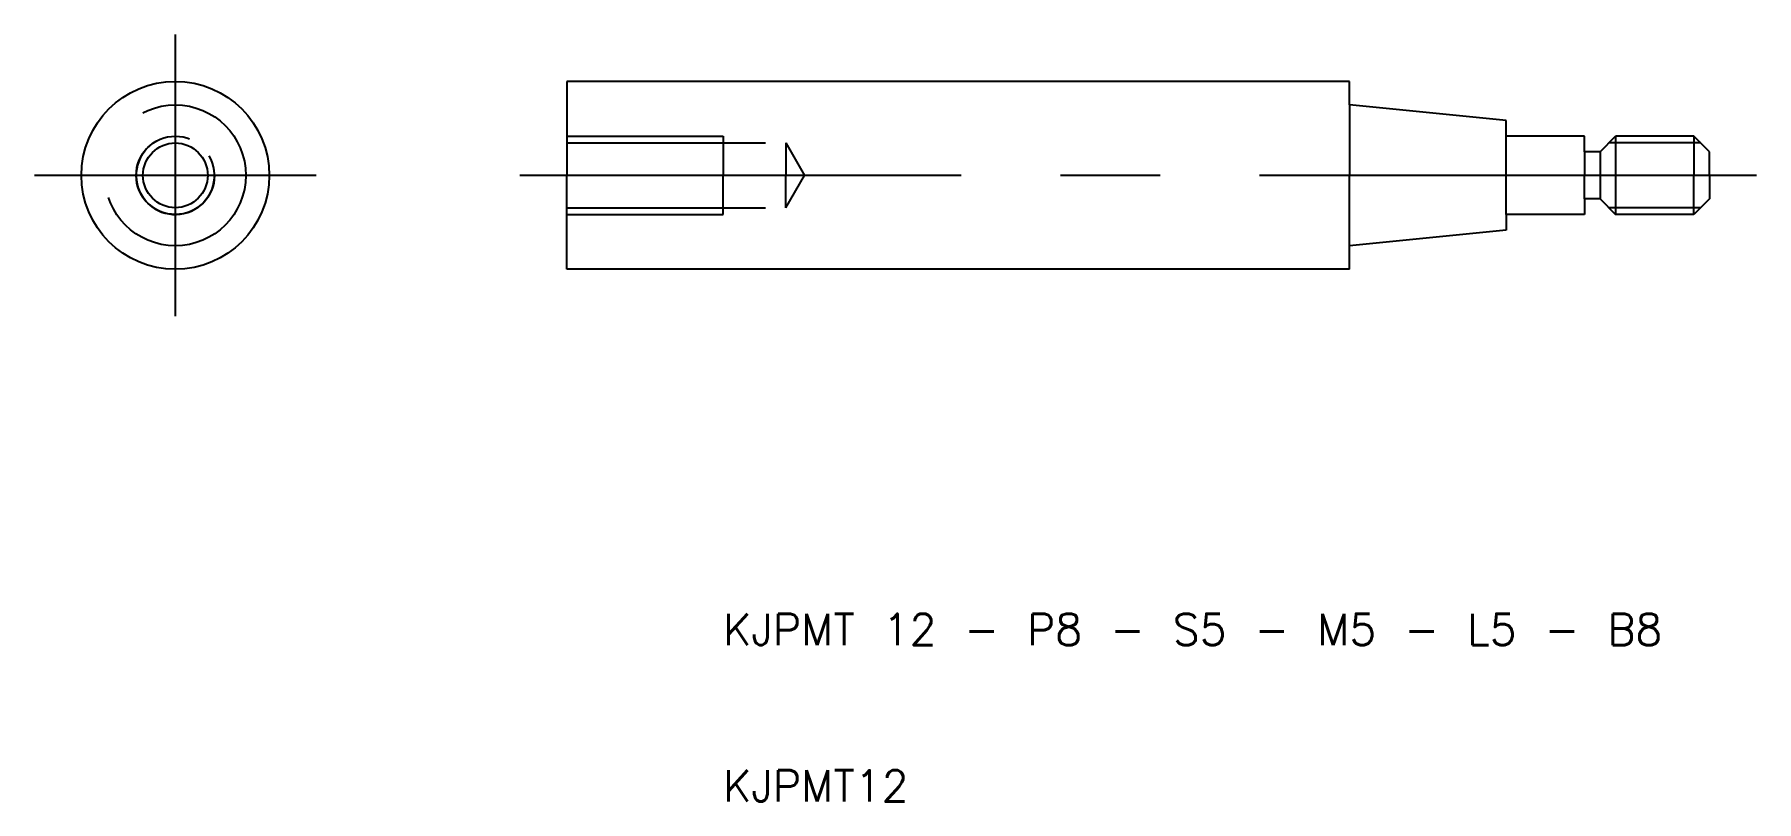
# Model space of a CAD drawing. Extents: x -34 to 76, y 10 to 59.
import ezdxf

# ---------------------------------------------------------------- set-up
doc = ezdxf.new("R2010")
doc.units = 0
doc.linetypes.add('CENTER', pattern=[50.8, 31.75, -6.35, 6.35, -6.35])
doc.linetypes.add('DASHED', pattern=[19.05, 12.7, -6.35])
doc.layers.get('0').update_dxf_attribs({"linetype": 'CONTINUOUS'})
doc.layers.add('CENTER', color=1, linetype='CENTER')
doc.styles.get("Standard").update_dxf_attribs({"font": 'txt.shx'})

msp = doc.modelspace()

# ---------------------------------------------------------------- linework, layer by layer
for p, q in [((50, 56), (0, 56)), ((0, 56), (0, 50)), ((50, 54.5), (50, 56)), ((50, 54.5), (50, 50)), ((60, 53.5), (50, 54.5)), ((60, 52.5), (60, 53.5)), ((65, 52.5), (60, 52.5)), ((60, 47.5), (60, 52.5)), ((65, 51.5), (65, 52.5)), ((66, 51.5), (67, 52.5)), ((67, 52.5), (67, 47.5)), ((72, 52.5), (67, 52.5)), ((72, 52.5), (72, 50)), ((73, 51.5), (72, 52.5)), ((65, 51.5), (65, 50)), ((66, 51.5), (65, 51.5)), ((66, 51.5), (66, 48.5)), ((73, 50), (73, 51.5)), ((0, 44), (0, 50)), ((50, 45.5), (50, 50)), ((65, 48.5), (65, 50)), ((72, 47.5), (72, 50)), ((73, 50), (73, 48.5)), ((65, 48.5), (65, 47.5)), ((66, 48.5), (65, 48.5)), ((66, 48.5), (67, 47.5)), ((73, 48.5), (72, 47.5)), ((65, 47.5), (60, 47.5)), ((60, 47.5), (60, 46.5)), ((72, 47.5), (67, 47.5)), ((60, 46.5), (50, 45.5)), ((50, 44), (50, 45.5)), ((50, 44), (0, 44))]:
    msp.add_line(p, q)
at = {"color": 3, "linetype": 'DASHED'}
for p, q in [((0, 52.5), (10, 52.5)), ((0, 52.067), (14, 52.067)), ((10, 52.5), (10, 50)), ((14, 52.067), (14, 50)), ((14, 52.067), (15.193, 50)), ((10, 47.5), (10, 50)), ((14, 47.933), (15.193, 50)), ((14, 47.933), (14, 50)), ((0, 47.933), (14, 47.933)), ((0, 47.5), (10, 47.5))]:
    msp.add_line(p, q, dxfattribs=at)
at = {"color": 3}
for p, q in [((72.433, 52.067), (66.567, 52.067)), ((72.433, 47.933), (66.567, 47.933))]:
    msp.add_line(p, q, dxfattribs=at)
for radius in [6, 2.067]:
    msp.add_circle((-25, 50), radius)
at = {"color": 3, "linetype": 'DASHED'}
for radius in [4.5, 2.5]:
    msp.add_circle((-25, 50), radius, dxfattribs=at)
at = {"color": 3}
msp.add_arc((-25, 50), 2.5, 120, 30, dxfattribs=at)
at = {"layer": 'CENTER'}
for p, q in [((-25, 41), (-25, 59)), ((-16, 50), (-34, 50)), ((76, 50), (-3, 50))]:
    msp.add_line(p, q, dxfattribs=at)

# ---------------------------------------------------------------- texts
for s, p in [('KJPMT 12 - P8 - S5 - M5 - L5 - B8', (10, 20)), ('KJPMT12', (10, 10))]:
    msp.add_text(s, height=2).set_placement(p)

doc.saveas('drawing.dxf')
